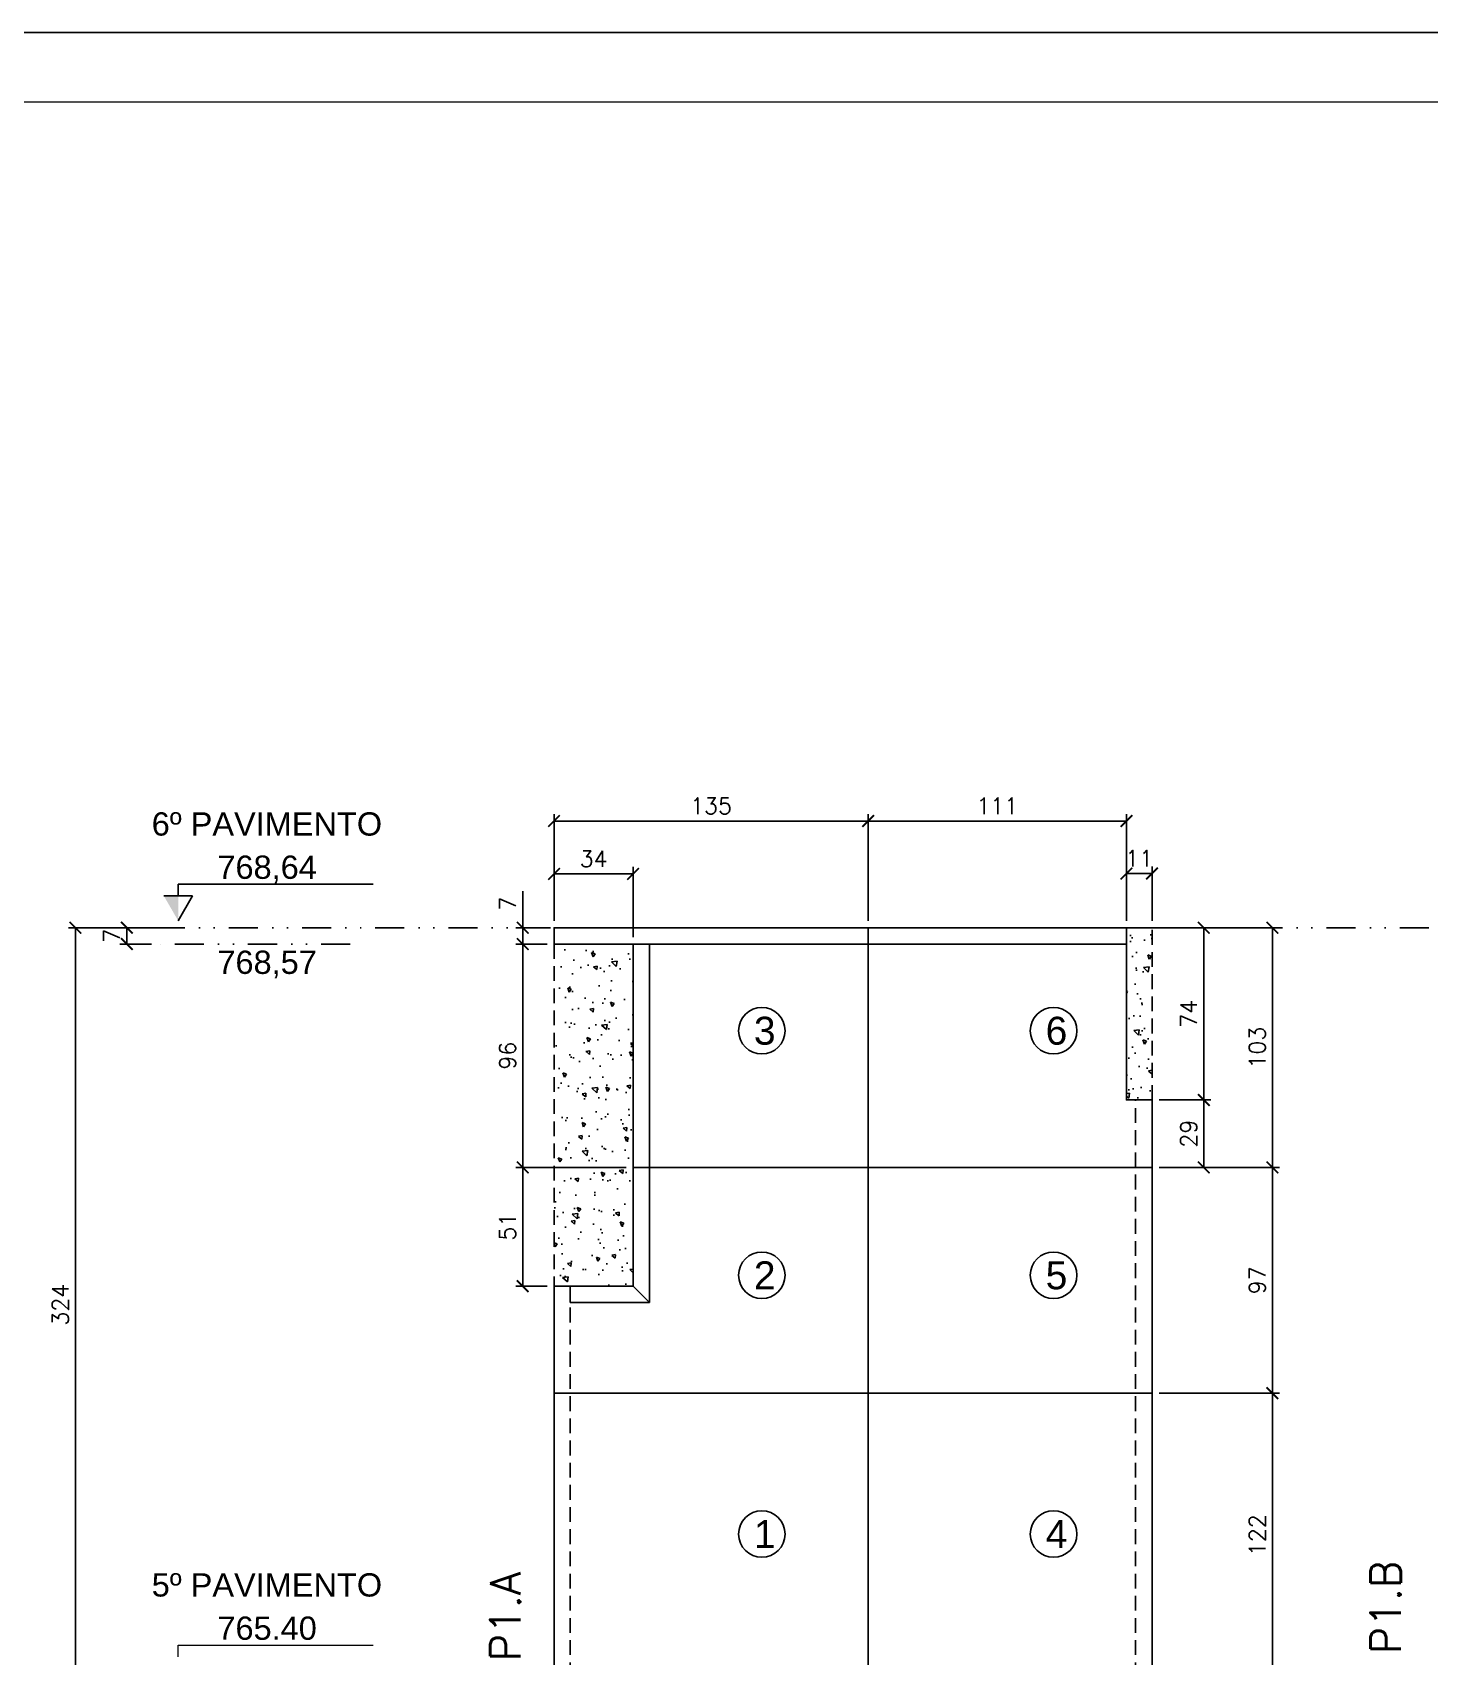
# Model space of a CAD drawing. Extents: x -23436 to 4767, y -4131 to 9755.
# Drawn here: x -17195 to -16595, y 6734 to 7432 of the extents above; entities that cross this region are included whole.
import ezdxf
from ezdxf.enums import TextEntityAlignment as Align

# ---------------------------------------------------------------- set-up
doc = ezdxf.new("R2010")
doc.units = 0
doc.header["$PDMODE"] = 2
doc.header["$PDSIZE"] = 10
doc.linetypes.add('DIVIDE2', pattern=[0.625, 0.25, -0.125, 0, -0.125, 0, -0.125])
doc.linetypes.add('HIDDEN', pattern=[9.525, 6.35, -3.175])
doc.layers.get('0').update_dxf_attribs({"lineweight": 13})
doc.layers.get('Defpoints').update_dxf_attribs({"lineweight": 13})
for name, color, linetype, lineweight in [('A-GENM', 7, 'Continuous', 18), ('FOLHA MB', 7, 'Continuous', 13), ('Sarr 2.2x7', 40, 'Continuous', 9), ('Texto Seção', 7, 'Continuous', 15)]:
    doc.layers.add(name, color=color, linetype=linetype, lineweight=lineweight)
for name, color, linetype in [('Concreto', 250, 'HIDDEN'), ('Cota', 4, 'Continuous'), ('MB Logo', 254, 'Continuous'), ('Nível', 160, 'Continuous'), ('Painéis', 30, 'Continuous'), ('Romaneio', 10, 'Continuous'), ('Sarr 7x7', 104, 'Continuous'), ('Sarrafo de Pressão', 42, 'HIDDEN'), ('Texto Nível', 251, 'Continuous')]:
    doc.layers.add(name, color=color, linetype=linetype)
doc.layers.add('Laje_Perimetro', color=7, linetype='Continuous', plot=False)
doc.styles.add('ARIAL', font='arial.ttf', dxfattribs={"oblique": 15, "height": 25})
doc.styles.add('REGUA-120', font='ROMANS.shx', dxfattribs={"height": 15})
doc.styles.add('ROMANS', font='romans.shx')
doc.dimstyles.new('Cota Paínel', dxfattribs={"dimtxt": 7, "dimasz": 5, "dimexe": 3, "dimexo": 3, "dimgap": 3, "dimtad": 1, "dimdec": 1, "dimzin": 12, "dimdsep": 46, "dimtxsty": 'ROMANS', "dimblk": 'ARCHTICK', "dimcen": 0, "dimclrd": 4, "dimclre": 4, "dimclrt": 1, "dimadec": 1, "dimazin": 3, "dimtfac": 1, "dimtdec": 1, "dimtmove": 0, "dimatfit": 3, "dimldrblk": 'OBLIQUE', "dimfxl": 0, "dimtolj": 1, "dimtzin": 12, "dimarcsym": 0})
doc.dimstyles.new('PAINEL', dxfattribs={"dimtxt": 7, "dimasz": 5, "dimexe": 3, "dimexo": 3, "dimgap": 3, "dimtad": 1, "dimdec": 1, "dimzin": 12, "dimdsep": 46, "dimtxsty": 'ROMANS', "dimblk": 'ARCHTICK', "dimcen": 0, "dimclrd": 4, "dimclre": 4, "dimclrt": 1, "dimadec": 1, "dimazin": 3, "dimtfac": 1, "dimtdec": 1, "dimtmove": 0, "dimatfit": 3, "dimldrblk": 'OBLIQUE', "dimfxl": 0, "dimtolj": 1, "dimtzin": 12, "dimarcsym": 0})

# ---------------------------------------------------------------- blocks, each defined once
blk = doc.blocks.new('A$C169d8357')
at = {"layer": 'FOLHA MB', "color": 1}
for points in [[(0, 1199.94), (0, 149.94), (1485.02, 149.94), (1485.02, 1199.94)], [(70, 1169.94), (70, 179.94), (1455.02, 179.94), (1455.02, 1169.94)]]:
    blk.add_lwpolyline(points, close=True, dxfattribs=at)
blk = doc.blocks.new('_ArchTick')
at = {"color": 0, "linetype": 'ByBlock', "const_width": 0.15}
blk.add_lwpolyline([(-0.5, -0.5), (0.5, 0.5)], dxfattribs=at)
blk = doc.blocks.new('*D1436')
at = {"layer": 'Cota', "color": 4, "lineweight": -2, "transparency": 16777216}
for p, q in [((-16710.94, 6847.59), (-16659.22, 6847.59)), ((-16662.22, 6725.59), (-16662.22, 6847.59)), ((-16710.94, 6725.59), (-16659.22, 6725.59))]:
    blk.add_line(p, q, dxfattribs=at)
at = {"layer": 'Defpoints', "color": 0, "transparency": 16777216}
for p in [(-16713.94, 6847.59), (-16662.22, 6847.59), (-16713.94, 6725.59)]:
    blk.add_point(p, dxfattribs=at)
at = {"layer": 'Cota', "color": 4, "lineweight": -2, "transparency": 16777216, "xscale": 5, "yscale": 5, "zscale": 5}
for p, rotation in [((-16662.22, 6847.59), 90), ((-16662.22, 6725.59), 270)]:
    blk.add_blockref('_ArchTick', p, dxfattribs=dict(at, rotation=rotation))
at = {"layer": 'Cota', "color": 1, "transparency": 16777216, "insert": (-16668.72, 6786.59), "char_height": 7, "attachment_point": 5, "rotation": 90, "style": 'ROMANS'}
blk.add_mtext('\\A1;122', dxfattribs=at)
blk = doc.blocks.new('_OBLIQUE')
at = {"color": 0, "linetype": 'ByBlock', "lineweight": -2}
for p, q in [((0, 0), (-1, 0)), ((-0.5, -0.5), (0.5, 0.5))]:
    blk.add_line(p, q, dxfattribs=at)
blk = doc.blocks.new('*D1500')
at = {"layer": 'A-GENM', "color": 4, "lineweight": -2, "transparency": 16777216}
for p, q in [((-17137.07, 7047.59), (-17179.6, 7047.59)), ((-17176.6, 6723.59), (-17176.6, 7047.59)), ((-17104.85, 6723.59), (-17179.6, 6723.59))]:
    blk.add_line(p, q, dxfattribs=at)
at = {"layer": 'Defpoints', "color": 0, "transparency": 16777216}
for p in [(-17176.6, 7047.59), (-17134.07, 7047.59), (-17101.85, 6723.59)]:
    blk.add_point(p, dxfattribs=at)
at = {"layer": 'A-GENM', "color": 4, "lineweight": -2, "transparency": 16777216, "xscale": 5, "yscale": 5, "zscale": 5}
for p, rotation in [((-17176.6, 7047.59), 90), ((-17176.6, 6723.59), 270)]:
    blk.add_blockref('_ArchTick', p, dxfattribs=dict(at, rotation=rotation))
at = {"layer": 'A-GENM', "color": 1, "transparency": 16777216, "insert": (-17183.1, 6885.59), "char_height": 7, "attachment_point": 5, "rotation": 90, "style": 'ROMANS'}
blk.add_mtext('\\A1;324', dxfattribs=at)
blk = doc.blocks.new('*D1501')
at = {"layer": 'A-GENM', "color": 4, "lineweight": -2, "transparency": 16777216}
for p, q in [((-16721.94, 7047.59), (-16659.22, 7047.59)), ((-16662.22, 7047.59), (-16662.22, 6944.59)), ((-16710.94, 6944.59), (-16659.22, 6944.59))]:
    blk.add_line(p, q, dxfattribs=at)
at = {"layer": 'Defpoints', "color": 0, "transparency": 16777216}
for p in [(-16724.94, 7047.59), (-16713.94, 6944.59), (-16662.22, 6944.59)]:
    blk.add_point(p, dxfattribs=at)
at = {"layer": 'A-GENM', "color": 4, "lineweight": -2, "transparency": 16777216, "xscale": 5, "yscale": 5, "zscale": 5}
for p, rotation in [((-16662.22, 7047.59), 90), ((-16662.22, 6944.59), 270)]:
    blk.add_blockref('_ArchTick', p, dxfattribs=dict(at, rotation=rotation))
at = {"layer": 'A-GENM', "color": 1, "transparency": 16777216, "insert": (-16668.72, 6996.09), "char_height": 7, "attachment_point": 5, "rotation": 90, "style": 'ROMANS'}
blk.add_mtext('\\A1;103', dxfattribs=at)
blk = doc.blocks.new('*D1502')
at = {"layer": 'A-GENM', "color": 4, "lineweight": -2, "transparency": 16777216}
for p, q in [((-16710.94, 6944.59), (-16659.22, 6944.59)), ((-16662.22, 6847.59), (-16662.22, 6944.59)), ((-16710.94, 6847.59), (-16659.22, 6847.59))]:
    blk.add_line(p, q, dxfattribs=at)
at = {"layer": 'Defpoints', "color": 0, "transparency": 16777216}
for p in [(-16713.94, 6944.59), (-16662.22, 6944.59), (-16713.94, 6847.59)]:
    blk.add_point(p, dxfattribs=at)
at = {"layer": 'A-GENM', "color": 4, "lineweight": -2, "transparency": 16777216, "xscale": 5, "yscale": 5, "zscale": 5}
for p, rotation in [((-16662.22, 6944.59), 90), ((-16662.22, 6847.59), 270)]:
    blk.add_blockref('_ArchTick', p, dxfattribs=dict(at, rotation=rotation))
at = {"layer": 'A-GENM', "color": 1, "transparency": 16777216, "insert": (-16668.72, 6896.09), "char_height": 7, "attachment_point": 5, "rotation": 90, "style": 'ROMANS'}
blk.add_mtext('\\A1;97', dxfattribs=at)
blk = doc.blocks.new('*D1503')
at = {"layer": 'Cota', "color": 4, "lineweight": -2, "transparency": 16777216}
for p, q in [((-17143.92, 7047.59), (-17157.52, 7047.59)), ((-17154.52, 7040.59), (-17154.52, 7047.59)), ((-17143.92, 7040.59), (-17157.52, 7040.59))]:
    blk.add_line(p, q, dxfattribs=at)
at = {"layer": 'Defpoints', "color": 0, "transparency": 16777216}
for p in [(-17154.52, 7047.59), (-17140.92, 7047.59), (-17140.92, 7040.59)]:
    blk.add_point(p, dxfattribs=at)
at = {"layer": 'Cota', "color": 4, "lineweight": -2, "transparency": 16777216, "xscale": 5, "yscale": 5, "zscale": 5}
for p, rotation in [((-17154.52, 7047.59), 90), ((-17154.52, 7040.59), 270)]:
    blk.add_blockref('_ArchTick', p, dxfattribs=dict(at, rotation=rotation))
at = {"layer": 'Cota', "color": 1, "transparency": 16777216, "insert": (-17161.02, 7044.09), "char_height": 7, "attachment_point": 5, "rotation": 90, "style": 'ROMANS'}
blk.add_mtext('\\A1;7', dxfattribs=at)
blk = doc.blocks.new('*D1504')
at = {"layer": 'Cota', "color": 4, "lineweight": -2, "transparency": 16777216}
for p, q in [((-16939.94, 6944.59), (-16987.41, 6944.59)), ((-16984.41, 6944.59), (-16984.41, 6893.59)), ((-16973.94, 6893.59), (-16987.41, 6893.59))]:
    blk.add_line(p, q, dxfattribs=at)
at = {"layer": 'Defpoints', "color": 0, "transparency": 16777216}
for p in [(-16936.94, 6944.59), (-16984.41, 6893.59), (-16970.94, 6893.59)]:
    blk.add_point(p, dxfattribs=at)
at = {"layer": 'Cota', "color": 4, "lineweight": -2, "transparency": 16777216, "xscale": 5, "yscale": 5, "zscale": 5}
for p, rotation in [((-16984.41, 6944.59), 90), ((-16984.41, 6893.59), 270)]:
    blk.add_blockref('_ArchTick', p, dxfattribs=dict(at, rotation=rotation))
at = {"layer": 'Cota', "color": 1, "transparency": 16777216, "insert": (-16990.91, 6919.09), "char_height": 7, "attachment_point": 5, "rotation": 90, "style": 'ROMANS'}
blk.add_mtext('\\A1;51', dxfattribs=at)
blk = doc.blocks.new('*D1505')
at = {"layer": 'Cota', "color": 4, "lineweight": -2, "transparency": 16777216}
for p, q in [((-16710.94, 6973.59), (-16688.69, 6973.59)), ((-16691.69, 6973.59), (-16691.69, 6944.59)), ((-16710.94, 6944.59), (-16688.69, 6944.59))]:
    blk.add_line(p, q, dxfattribs=at)
at = {"layer": 'Defpoints', "color": 0, "transparency": 16777216}
for p in [(-16713.94, 6973.59), (-16713.94, 6944.59), (-16691.69, 6944.59)]:
    blk.add_point(p, dxfattribs=at)
at = {"layer": 'Cota', "color": 4, "lineweight": -2, "transparency": 16777216, "xscale": 5, "yscale": 5, "zscale": 5}
for p, rotation in [((-16691.69, 6973.59), 90), ((-16691.69, 6944.59), 270)]:
    blk.add_blockref('_ArchTick', p, dxfattribs=dict(at, rotation=rotation))
at = {"layer": 'Cota', "color": 1, "transparency": 16777216, "insert": (-16698.19, 6959.09), "char_height": 7, "attachment_point": 5, "rotation": 90, "style": 'ROMANS'}
blk.add_mtext('\\A1;29', dxfattribs=at)
blk = doc.blocks.new('*D1506')
at = {"layer": 'Cota', "color": 4, "lineweight": -2, "transparency": 16777216}
for p, q in [((-16973.94, 7040.59), (-16987.41, 7040.59)), ((-16984.41, 7040.59), (-16984.41, 6944.59)), ((-16939.94, 6944.59), (-16987.41, 6944.59))]:
    blk.add_line(p, q, dxfattribs=at)
at = {"layer": 'Defpoints', "color": 0, "transparency": 16777216}
for p in [(-16970.94, 7040.59), (-16984.41, 6944.59), (-16936.94, 6944.59)]:
    blk.add_point(p, dxfattribs=at)
at = {"layer": 'Cota', "color": 4, "lineweight": -2, "transparency": 16777216, "xscale": 5, "yscale": 5, "zscale": 5}
for p, rotation in [((-16984.41, 7040.59), 90), ((-16984.41, 6944.59), 270)]:
    blk.add_blockref('_ArchTick', p, dxfattribs=dict(at, rotation=rotation))
at = {"layer": 'Cota', "color": 1, "transparency": 16777216, "insert": (-16990.91, 6992.59), "char_height": 7, "attachment_point": 5, "rotation": 90, "style": 'ROMANS'}
blk.add_mtext('\\A1;96', dxfattribs=at)
blk = doc.blocks.new('*D1512')
at = {"layer": 'Cota', "color": 4, "lineweight": -2, "transparency": 16777216}
for p, q in [((-16724.94, 7050.59), (-16724.94, 7073.88)), ((-16713.94, 7070.88), (-16724.94, 7070.88)), ((-16713.94, 7050.59), (-16713.94, 7073.88))]:
    blk.add_line(p, q, dxfattribs=at)
at = {"layer": 'Defpoints', "color": 0, "transparency": 16777216}
for p in [(-16724.94, 7070.88), (-16724.94, 7047.59), (-16713.94, 7047.59)]:
    blk.add_point(p, dxfattribs=at)
at = {"layer": 'Cota', "color": 4, "lineweight": -2, "transparency": 16777216, "xscale": 5, "yscale": 5, "zscale": 5, "rotation": 180}
blk.add_blockref('_ArchTick', (-16724.94, 7070.88), dxfattribs=at)
at = {"layer": 'Cota', "color": 4, "lineweight": -2, "transparency": 16777216, "xscale": 5, "yscale": 5, "zscale": 5}
blk.add_blockref('_ArchTick', (-16713.94, 7070.88), dxfattribs=at)
at = {"layer": 'Cota', "color": 1, "transparency": 16777216, "insert": (-16719.44, 7077.38), "char_height": 7, "attachment_point": 5, "style": 'ROMANS'}
blk.add_mtext('\\A1;11', dxfattribs=at)
blk = doc.blocks.new('*D1513')
at = {"layer": 'Cota', "color": 4, "lineweight": -2, "transparency": 16777216}
for p, q in [((-16970.94, 7050.59), (-16970.94, 7073.7)), ((-16970.94, 7070.7), (-16936.94, 7070.7)), ((-16936.94, 7043.59), (-16936.94, 7073.7))]:
    blk.add_line(p, q, dxfattribs=at)
at = {"layer": 'Defpoints', "color": 0, "transparency": 16777216}
for p in [(-16936.94, 7070.7), (-16970.94, 7047.59), (-16936.94, 7040.59)]:
    blk.add_point(p, dxfattribs=at)
at = {"layer": 'Cota', "color": 4, "lineweight": -2, "transparency": 16777216, "xscale": 5, "yscale": 5, "zscale": 5, "rotation": 180}
blk.add_blockref('_ArchTick', (-16970.94, 7070.7), dxfattribs=at)
at = {"layer": 'Cota', "color": 4, "lineweight": -2, "transparency": 16777216, "xscale": 5, "yscale": 5, "zscale": 5}
blk.add_blockref('_ArchTick', (-16936.94, 7070.7), dxfattribs=at)
at = {"layer": 'Cota', "color": 1, "transparency": 16777216, "insert": (-16953.94, 7077.2), "char_height": 7, "attachment_point": 5, "style": 'ROMANS'}
blk.add_mtext('\\A1;34', dxfattribs=at)
blk = doc.blocks.new('*D1514')
at = {"layer": 'Cota', "color": 4, "lineweight": -2, "transparency": 16777216}
for p, q in [((-16970.94, 7050.59), (-16970.94, 7096.43)), ((-16970.94, 7093.43), (-16835.94, 7093.43)), ((-16835.94, 7050.59), (-16835.94, 7096.43))]:
    blk.add_line(p, q, dxfattribs=at)
at = {"layer": 'Defpoints', "color": 0, "transparency": 16777216}
for p in [(-16835.94, 7093.43), (-16970.94, 7047.59), (-16835.94, 7047.59)]:
    blk.add_point(p, dxfattribs=at)
at = {"layer": 'Cota', "color": 4, "lineweight": -2, "transparency": 16777216, "xscale": 5, "yscale": 5, "zscale": 5, "rotation": 180}
blk.add_blockref('_ArchTick', (-16970.94, 7093.43), dxfattribs=at)
at = {"layer": 'Cota', "color": 4, "lineweight": -2, "transparency": 16777216, "xscale": 5, "yscale": 5, "zscale": 5}
blk.add_blockref('_ArchTick', (-16835.94, 7093.43), dxfattribs=at)
at = {"layer": 'Cota', "color": 1, "transparency": 16777216, "insert": (-16903.44, 7099.93), "char_height": 7, "attachment_point": 5, "style": 'ROMANS'}
blk.add_mtext('\\A1;135', dxfattribs=at)
blk = doc.blocks.new('*D1515')
at = {"layer": 'Cota', "color": 4, "lineweight": -2, "transparency": 16777216}
for p, q in [((-16835.94, 7050.59), (-16835.94, 7096.43)), ((-16835.94, 7093.43), (-16724.94, 7093.43)), ((-16724.94, 7050.59), (-16724.94, 7096.43))]:
    blk.add_line(p, q, dxfattribs=at)
at = {"layer": 'Defpoints', "color": 0, "transparency": 16777216}
for p in [(-16724.94, 7093.43), (-16835.94, 7047.59), (-16724.94, 7047.59)]:
    blk.add_point(p, dxfattribs=at)
at = {"layer": 'Cota', "color": 4, "lineweight": -2, "transparency": 16777216, "xscale": 5, "yscale": 5, "zscale": 5, "rotation": 180}
blk.add_blockref('_ArchTick', (-16835.94, 7093.43), dxfattribs=at)
at = {"layer": 'Cota', "color": 4, "lineweight": -2, "transparency": 16777216, "xscale": 5, "yscale": 5, "zscale": 5}
blk.add_blockref('_ArchTick', (-16724.94, 7093.43), dxfattribs=at)
at = {"layer": 'Cota', "color": 1, "transparency": 16777216, "insert": (-16780.44, 7099.93), "char_height": 7, "attachment_point": 5, "style": 'ROMANS'}
blk.add_mtext('\\A1;111', dxfattribs=at)
blk = doc.blocks.new('*D863')
at = {"layer": 'Cota', "color": 4, "lineweight": -2, "transparency": 16777216}
for p, q in [((-16984.41, 7047.59), (-16984.41, 7063.26)), ((-16973.94, 7047.59), (-16987.41, 7047.59)), ((-16984.41, 7040.59), (-16984.41, 7047.59)), ((-16973.94, 7040.59), (-16987.41, 7040.59))]:
    blk.add_line(p, q, dxfattribs=at)
at = {"layer": 'Defpoints', "color": 0, "transparency": 16777216}
for p in [(-16984.41, 7047.59), (-16970.94, 7047.59), (-16970.94, 7040.59)]:
    blk.add_point(p, dxfattribs=at)
at = {"layer": 'Cota', "color": 4, "lineweight": -2, "transparency": 16777216, "xscale": 5, "yscale": 5, "zscale": 5}
for p, rotation in [((-16984.41, 7047.59), 90), ((-16984.41, 7040.59), 270)]:
    blk.add_blockref('_ArchTick', p, dxfattribs=dict(at, rotation=rotation))
at = {"layer": 'Cota', "color": 1, "transparency": 16777216, "insert": (-16990.91, 7057.93), "char_height": 7, "attachment_point": 5, "rotation": 90, "style": 'ROMANS'}
blk.add_mtext('\\A1;7', dxfattribs=at)
blk = doc.blocks.new('*D1832')
at = {"layer": 'Defpoints', "color": 0, "transparency": 16777216}
for p in [(-16713.94, 7047.59), (-16691.69, 7047.59), (-16713.94, 6973.59)]:
    blk.add_point(p, dxfattribs=at)
at = {"layer": 'Texto Nível', "color": 4, "lineweight": -2, "transparency": 16777216}
for p, q in [((-16710.94, 7047.59), (-16688.69, 7047.59)), ((-16691.69, 6973.59), (-16691.69, 7047.59)), ((-16710.94, 6973.59), (-16688.69, 6973.59))]:
    blk.add_line(p, q, dxfattribs=at)
at = {"layer": 'Texto Nível', "color": 4, "lineweight": -2, "transparency": 16777216, "xscale": 5, "yscale": 5, "zscale": 5}
for p, rotation in [((-16691.69, 7047.59), 90), ((-16691.69, 6973.59), 270)]:
    blk.add_blockref('_ArchTick', p, dxfattribs=dict(at, rotation=rotation))
at = {"layer": 'Texto Nível', "color": 1, "transparency": 16777216, "insert": (-16698.19, 7010.59), "char_height": 7, "attachment_point": 5, "rotation": 90, "style": 'ROMANS'}
blk.add_mtext('\\A1;74', dxfattribs=at)

msp = doc.modelspace()

# ---------------------------------------------------------------- hatches: boundary and pattern name
at = {"layer": 'Concreto'}
h = msp.add_hatch(dxfattribs=at)
h.set_pattern_fill('AR-CONC', color=256, scale=0.1, angle=90)
h.set_pattern_definition([(140, (1585, -5e-13), (1.593909, 18.218467), [1.905, -20.955]), (85, (1585, -5e-13), (-19.105685, -3.524342), [1.524, -16.764058]), (190.45144, (1585.133, 1.518), (-17.511775, 14.694125), [1.619001, -17.809024]), (136.1842, (1579.92, -5e-13), (4.204233, 27.107904), [2.8575, -31.4325]), (186.63556, (1580.27, 2.26), (-24.742612, 23.740413), [2.428502, -26.71356]), (81.18415, (1579.92, -5e-13), (-24.742612, 23.740413), [2.285997, -25.145973]), (111, (1581.19, 2.54), (10.22652, 15.161439), [1.905, -20.955]), (56, (1581.19, 2.54), (-18.418797, 6.180203), [1.524, -16.764]), (161.45145, (1582.042, 3.803), (-8.192277, 21.341642), [1.619001, -17.808994]), (127.5, (1585, -5e-13), (-8.4555039, 0.3088603), [0, -16.5608, 0, -17.018, 0, -16.8275]), (97.5, (1585, -5e-13), (-10.0180575, 6.6819663), [0, -9.7028, 0, -16.1798, 0, -6.4135]), (57.5, (1585, -5.664), (0.5728744, 13.5590595), [0, -6.35, 0, -19.812, 0, -26.289]), (47.5, (1585, -8.204), (-2.542649, 14.812918), [0, -8.255, 0, -13.1572, 0, -18.669])])
h.paths.add_polyline_path([(-16724.942, 6973.595), (-16713.942, 6973.595), (-16713.942, 7047.595), (-16724.942, 7047.595)])
h = msp.add_hatch(dxfattribs=at)
h.set_pattern_fill('AR-CONC', color=256, scale=0.1, angle=90)
h.set_pattern_definition([(140, (4e-12, 4636), (1.593909, 18.218467), [1.905, -20.955]), (85, (4e-12, 4636), (-19.105685, -3.524342), [1.524, -16.764058]), (190.45144, (0.133, 4637.518), (-17.511775, 14.694125), [1.619, -17.809024]), (136.1842, (-5.08, 4636), (4.204233, 27.107904), [2.8575, -31.4325]), (186.63556, (-4.73, 4638.26), (-24.742612, 23.740413), [2.428502, -26.71356]), (81.18415, (-5.08, 4636), (-24.742612, 23.740413), [2.285997, -25.145973]), (111, (-3.81, 4638.54), (10.22652, 15.161439), [1.905, -20.955]), (56, (-3.81, 4638.54), (-18.418797, 6.180203), [1.524, -16.764]), (161.45145, (-2.958, 4639.803), (-8.192277, 21.341642), [1.619, -17.808994]), (127.5, (4e-12, 4636), (-8.455504, 0.3088603), [0, -16.5608, 0, -17.018, 0, -16.8275]), (97.5, (4e-12, 4636), (-10.0180575, 6.6819663), [0, -9.7028, 0, -16.1798, 0, -6.4135]), (57.5, (4e-12, 4630.336), (0.5728744, 13.5590595), [0, -6.35, 0, -19.812, 0, -26.289]), (47.5, (4e-12, 4627.796), (-2.542649, 14.812918), [0, -8.255, 0, -13.1572, 0, -18.669])])
h.paths.add_polyline_path([(-16970.942, 6893.595), (-16936.942, 6893.595), (-16936.942, 7040.595), (-16970.942, 7040.595)])
at = {"layer": 'Sarr 2.2x7'}
h = msp.add_hatch(color=0, dxfattribs=at)
h.dxf.hatch_style = 1
h.paths.add_polyline_path([(-17132.449, 7061.246), (-17138.617, 7061.246), (-17132.449, 7050.562)])

# ---------------------------------------------------------------- linework, layer by layer
at = {"color": 0}
msp.add_lwpolyline([(-17132.449, 6734.279), (-17132.449, 6739.288), (-17048.711, 6739.288)], dxfattribs=at)
at = {"layer": 'Concreto'}
for points in [[(-16724.942, 6973.595), (-16713.942, 6973.595), (-16713.942, 7047.595), (-16724.942, 7047.595)], [(-16970.942, 6893.595), (-16936.942, 6893.595), (-16936.942, 7040.595), (-16970.942, 7040.595)]]:
    msp.add_lwpolyline(points, close=True, dxfattribs=at)
at = {"layer": 'Laje_Perimetro'}
msp.add_lwpolyline([(-16021.356, 7432.259), (-17506.377, 7432.259), (-17506.377, 6382.259), (-16021.356, 6382.259)], close=True, dxfattribs=at)
at = {"layer": 'Nível', "linetype": 'DIVIDE2', "ltscale": 50}
for p, q in [((-16060.341, 7047.595), (-17160.042, 7047.595)), ((-17058.528, 7040.595), (-17140.925, 7040.595))]:
    msp.add_line(p, q, dxfattribs=at)
at = {"layer": 'Painéis', "color": 32, "true_color": 0xcd6928}
msp.add_line((-16835.942, 6725.595), (-16835.942, 7047.595), dxfattribs=at)
for points in [[(-16936.942, 6944.595), (-16936.942, 7040.595), (-16970.942, 7040.595), (-16970.942, 7047.595), (-16724.942, 7047.595), (-16724.942, 6973.595), (-16713.942, 6973.595), (-16713.942, 6944.595)], [(-16970.942, 6847.595), (-16970.942, 6893.595), (-16936.942, 6893.595), (-16936.942, 6944.595), (-16713.942, 6944.595), (-16713.942, 6847.595)], [(-16970.942, 6725.595), (-16713.942, 6725.595), (-16713.942, 6847.595), (-16970.942, 6847.595)]]:
    msp.add_lwpolyline(points, close=True, dxfattribs=at)
at = {"layer": 'Romaneio'}
for centre in [(-16881.642, 7003.342), (-16756.257, 7003.342), (-16881.642, 6898.248), (-16756.257, 6898.248), (-16881.642, 6787.076), (-16756.257, 6787.076)]:
    msp.add_circle(centre, 10, dxfattribs=at)
at = {"layer": 'Sarr 7x7', "color": 50}
for p, q in [((-16970.942, 7047.595), (-16970.942, 7044.095)), ((-16970.942, 7047.595), (-16724.942, 7047.595)), ((-16970.942, 7040.595), (-16970.942, 7044.095)), ((-16724.942, 7047.595), (-16724.942, 7044.095)), ((-16724.942, 7040.595), (-16724.942, 7044.095)), ((-16970.942, 7040.595), (-16724.942, 7040.595)), ((-16936.942, 6893.595), (-16936.942, 7040.595)), ((-16936.942, 7040.595), (-16933.442, 7040.595)), ((-16929.942, 7040.595), (-16933.442, 7040.595)), ((-16929.942, 6886.595), (-16929.942, 7040.595)), ((-16963.942, 6893.595), (-16963.942, 6890.095)), ((-16963.942, 6893.595), (-16936.942, 6893.595)), ((-16963.942, 6886.595), (-16963.942, 6890.095)), ((-16936.942, 6893.595), (-16933.442, 6890.095)), ((-16929.942, 6886.595), (-16933.442, 6890.095)), ((-16963.942, 6886.595), (-16929.942, 6886.595))]:
    msp.add_line(p, q, dxfattribs=at)
at = {"layer": 'Sarrafo de Pressão'}
for p, q in [((-16721.065, 6725.595), (-16721.065, 6973.595)), ((-16963.942, 6725.595), (-16963.942, 6893.595))]:
    msp.add_line(p, q, dxfattribs=at)
at = {"layer": 'Texto Nível', "color": 251, "true_color": 0x636466}
for p in [(-17138.617, 7061.246), (-17132.449, 7050.562)]:
    msp.add_line(p, (-17126.28, 7061.246), dxfattribs=at)
msp.add_lwpolyline([(-17132.449, 7061.246), (-17132.449, 7066.256), (-17048.711, 7066.256)], dxfattribs=at)

# ---------------------------------------------------------------- block references
at = {"layer": 'MB Logo'}
msp.add_blockref('A$C169d8357', (-17506.377, 6232.321), dxfattribs=at)

# ---------------------------------------------------------------- texts
at = {"color": 1, "insert": (-16640.228, 7130.2), "char_height": 7, "width": 109.21891, "attachment_point": 1, "style": 'ROMANS'}
msp.add_mtext('\\A1;', dxfattribs=at)
at = {"layer": 'Romaneio', "color": 0, "style": 'ARIAL'}
for s, p in [('3', (-16880.389, 7003.342)), ('6', (-16755.004, 7003.342)), ('2', (-16880.389, 6898.248)), ('5', (-16755.004, 6898.248)), ('1', (-16880.389, 6787.076)), ('4', (-16755.004, 6787.076))]:
    msp.add_text(s, height=12, dxfattribs=at).set_placement(p, align=Align.MIDDLE_CENTER)
at = {"layer": 'Texto Nível', "color": 251, "true_color": 0x636466, "style": 'ARIAL'}
for s, p in [('6º PAVIMENTO', (-17044.824, 7087.185)), ('768,64', (-17072.886, 7068.593)), ('768,57', (-17072.886, 7027.749)), ('5º PAVIMENTO', (-17044.824, 6760.217)), ('765.40', (-17072.886, 6741.625))]:
    msp.add_text(s, height=10, dxfattribs=at).set_placement(p, align=Align.RIGHT)
at = {"layer": 'Texto Seção', "char_height": 13, "width": 285.32988, "rotation": 90, "style": 'REGUA-120'}
for s, insert, attachment_point in [('P1.A', (-16985.42, 6732.383), 7), ('P1.B', (-16620.059, 6735.453), 1)]:
    msp.add_mtext(s, dxfattribs=dict(at, insert=insert, attachment_point=attachment_point))

# ---------------------------------------------------------------- dimensions: what is measured, and where the dimension line sits
at = {"layer": 'A-GENM'}
dim = msp.add_linear_dim(base=(-17176.603, 7047.595), p1=(-17101.85, 6723.595), p2=(-17134.069, 7047.595), angle=90, dimstyle='PAINEL', override={"dimarcsym": 2}, dxfattribs=at)
dim.commit()
dim.dimension.update_dxf_attribs({"geometry": '*D1500', "text_midpoint": (-17183.103, 6885.595)})
at = {"layer": 'A-GENM', "color": 6}
for p1, picture, middle in [((-16724.942, 7047.595), '*D1501', (-16668.716, 6996.095)), ((-16713.942, 6847.595), '*D1502', (-16668.716, 6896.095))]:
    dim = msp.add_linear_dim(base=(-16662.216, 6944.595), p1=p1, p2=(-16713.942, 6944.595), angle=90, dimstyle='PAINEL', override={"dimarcsym": 2}, dxfattribs=at)
    dim.commit()
    dim.dimension.update_dxf_attribs({"geometry": picture, "text_midpoint": middle})
at = {"layer": 'Cota'}
for base, p1, p2, picture, middle in [((-16835.942, 7093.431), (-16970.942, 7047.595), (-16835.942, 7047.595), '*D1514', (-16903.442, 7099.931)), ((-16724.942, 7093.431), (-16835.942, 7047.595), (-16724.942, 7047.595), '*D1515', (-16780.442, 7099.931)), ((-16936.942, 7070.7), (-16970.942, 7047.595), (-16936.942, 7040.595), '*D1513', (-16953.942, 7077.2))]:
    dim = msp.add_linear_dim(base=base, p1=p1, p2=p2, dimstyle='PAINEL', override={"dimarcsym": 2}, dxfattribs=at)
    dim.commit()
    dim.dimension.update_dxf_attribs({"geometry": picture, "text_midpoint": middle})
dim = msp.add_linear_dim(base=(-16724.942, 7070.878), p1=(-16713.942, 7047.595), p2=(-16724.942, 7047.595), dimstyle='PAINEL', override={"dimarcsym": 2}, dxfattribs=at)
dim.commit()
dim.dimension.update_dxf_attribs({"geometry": '*D1512', "text_midpoint": (-16719.442, 7070.878), "dimtype": 160})
for base, p1, p2, picture, middle in [((-16984.414, 7047.595), (-16970.942, 7040.595), (-16970.942, 7047.595), '*D863', (-16990.914, 7057.928)), ((-16984.414, 6944.595), (-16970.942, 7040.595), (-16936.942, 6944.595), '*D1506', (-16990.914, 6992.595)), ((-16691.691, 6944.595), (-16713.942, 6973.595), (-16713.942, 6944.595), '*D1505', (-16698.191, 6959.095)), ((-16984.414, 6893.595), (-16936.942, 6944.595), (-16970.942, 6893.595), '*D1504', (-16990.914, 6919.095))]:
    dim = msp.add_linear_dim(base=base, p1=p1, p2=p2, angle=90, dimstyle='PAINEL', override={"dimarcsym": 2}, dxfattribs=at)
    dim.commit()
    dim.dimension.update_dxf_attribs({"geometry": picture, "text_midpoint": middle})
dim = msp.add_linear_dim(base=(-17154.518, 7047.595), p1=(-17140.925, 7040.595), p2=(-17140.925, 7047.595), angle=90, dimstyle='PAINEL', override={"dimarcsym": 2}, dxfattribs=at)
dim.commit()
dim.dimension.update_dxf_attribs({"geometry": '*D1503', "text_midpoint": (-17154.518, 7044.095), "dimtype": 160})
at = {"layer": 'Cota', "color": 2}
dim = msp.add_linear_dim(base=(-16662.216, 6847.595), p1=(-16713.942, 6725.595), p2=(-16713.942, 6847.595), angle=90, dimstyle='Cota Paínel', dxfattribs=at)
dim.commit()
dim.dimension.update_dxf_attribs({"geometry": '*D1436', "text_midpoint": (-16668.716, 6786.595)})
at = {"layer": 'Texto Nível'}
dim = msp.add_linear_dim(base=(-16691.691, 7047.595), p1=(-16713.942, 6973.595), p2=(-16713.942, 7047.595), angle=90, dimstyle='Cota Paínel', dxfattribs=at)
dim.commit()
dim.dimension.update_dxf_attribs({"geometry": '*D1832', "text_midpoint": (-16698.191, 7010.595)})

doc.saveas('drawing.dxf')
